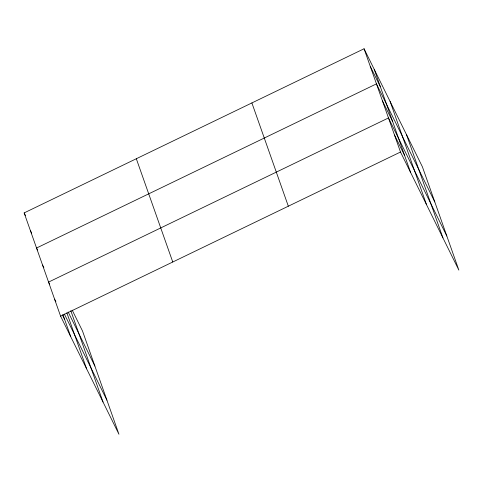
<?xml version="1.0" encoding="UTF-8"?>
<svg xmlns="http://www.w3.org/2000/svg" width="483" height="483" viewBox="0 0 483 483"><rect width="100%" height="100%" fill="white"/><g stroke="black" fill="none" stroke-linecap="round" stroke-linejoin="round"><path stroke-width="0.72" d="M72.221 310.177L82.502 330.97L118.939 434.235L60.592 316.172L24.15 212.906L364.061 48.765L422.408 166.828L458.85 270.094L400.498 152.03L364.061 48.765M60.592 316.172L400.498 152.03M370.256 66.322L380.381 86.807M434.797 201.936L376.45 83.873L36.539 248.02L37.517 250.001M382.464 100.911L392.588 121.402M446.823 236.012L388.477 117.955L48.566 282.096L49.544 284.076M394.49 134.992L404.615 155.478M24.15 212.906L25.454 215.551M30.344 230.463L31.649 233.108M68.157 311.988L94.891 366.078M42.552 265.058L43.856 267.703M64.33 313.992L106.912 400.159M54.579 299.134L55.883 301.778M62.416 315.001L64.704 319.625M406.493 134.63L442.935 237.89M390.101 101.454L426.543 204.72M374.186 69.256L410.628 172.522M251.891 102.933L288.333 206.199M136.321 158.744L172.763 262.003M70.796 310.708L103.024 402.037M66.841 312.779L86.632 368.861M62.953 314.656L70.717 336.663"/></g></svg>
